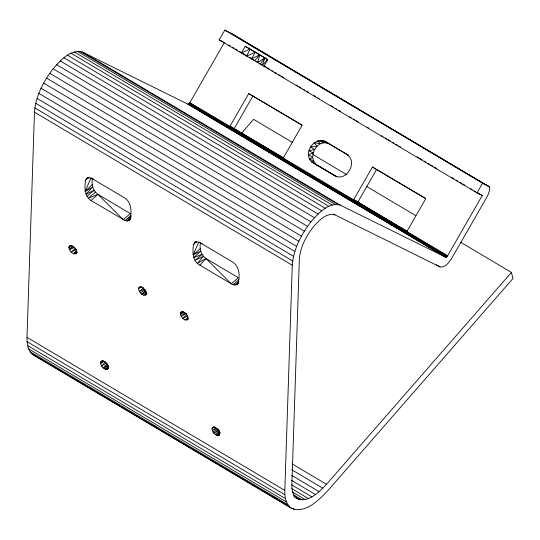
<?xml version="1.0" encoding="UTF-8"?>
<svg xmlns="http://www.w3.org/2000/svg" width="540" height="540" viewBox="0 0 540 540"><rect width="100%" height="100%" fill="white"/><g stroke="black" fill="none" stroke-linecap="round" stroke-linejoin="round"><path stroke-width="0.81" d="M460.728 242.325L511.421 272.423L513 278.478L328.084 490.347C319.039 499.757 306.437 513.385 292.005 508.579L34.202 355.516C27.945 351.925 26.838 343.913 27 337.351L34.479 112.178C35.627 96.154 43.456 81.331 53.109 68.789C60.379 60.656 70.376 48.722 82.606 52.137L187.859 104.146L445.669 257.209L446.614 256.946L447.653 255.697L482.233 195.514L477.164 192.503M130.592 219.085L127.724 220.928L125.084 220.529L91.004 200.516C84.193 196.04 84.571 187.427 85.509 180.272L87.696 177.505M95.54 192.071L88.466 198.14L97.949 194.359L130.349 213.604L123.275 219.672L97.949 194.359C92.758 190.674 91.267 184.126 92.455 178.106M238.592 283.203C236.783 285.545 233.537 285.316 231.275 283.797L199.922 265.181C192.362 261.077 192.416 251.816 193.509 244.397L195.696 241.623M198.902 241.967L193.165 254.725L200.583 251.195L193.624 257.621L202.129 254.333L195.055 260.401L203.54 256.19L197.397 263.297L205.949 258.485L238.349 277.722L231.275 283.797L205.949 258.485C201.069 254.954 199.26 248.825 200.428 243.034M292.005 508.579C285.755 504.988 284.648 496.982 284.81 490.415L292.282 265.241C293.429 249.224 301.266 234.394 310.919 221.852C318.188 213.719 328.185 201.785 340.416 205.2L445.669 257.209M77.058 252.18L75.344 253.814L76.626 252.686C76.552 249.244 73.454 244.91 69.667 245.828L69.046 246.652C68.405 249.757 71.057 252.43 73.616 253.76L75.344 253.814L77.22 252.261M263.864 66.393L267.725 59.67L264.971 57.902L257.58 62.471L241.38 53.041L245.241 46.319L259.808 54.756L257.58 62.471L476.982 192.922L482.233 195.514M333.376 214.07L440.08 266.942C445.615 267.867 449.327 261.812 452 257.843L487.694 195.716L489.841 189.709L489.436 186.928L230.884 33.149L224.768 30.125L219.179 39.859L241.38 53.041L250.013 49.032L246.767 56.106L255.366 52.137L251.505 58.86L259.808 54.756L264.971 57.902L262.251 65.34L267.725 59.67L245.241 46.319M87.055 196.283L94.129 190.208L85.988 194.312L92.583 187.076L85.131 191.565L90.97 177.89M187.859 104.146L188.804 103.876L189.851 102.627L224.424 42.451M248.744 93.602L302.083 125.267L283.298 157.964L229.959 126.293L248.744 93.602L302.009 125.017M229.959 126.293L234.212 128.608L252.997 95.918M372.425 167.029L425.763 198.7L406.978 231.39L353.639 199.726L372.425 167.029L425.689 198.45M376.67 169.344L357.892 202.041L353.639 199.726M476.982 192.922L482.571 183.195L488.693 186.219M237.411 284.216C240.401 277.168 239.861 266.99 232.922 262.224L200.657 243.061L197.141 241.839L194.515 242.636L195.865 241.657M105.26 361.591L101.648 366.228C103.019 367.855 104.99 369.887 107.345 369.205L108.54 368.179M260.132 64.024L264.971 57.902M188.143 318.722L187.137 319.916L185.099 319.95C182.594 318.674 180.293 316.258 180.374 313.281L181.15 312.019L182.385 311.789C185.483 312.404 188.521 315.738 187.873 319.032L187.137 319.916L188.332 318.897M146.239 290.952L141.865 294.354L143.762 295.218L145.881 294.631L146.246 293.018L145.584 290.905L143.039 287.813L139.766 287.05L138.436 288.421L139.313 291.526L141.865 294.354L145.645 289.879M107.129 363.501L103.309 367.99L108.007 364.865M254.678 60.73L259.808 54.756M241.434 133.312L253.618 119.36L292.721 142.573M294.921 497.266C306.545 505.035 319.025 492.325 326.504 484.292L511.421 272.423M199.922 265.181L205.949 258.485M74.466 247.496L69.336 249.649L72.698 246.017M146.772 293.382L145.024 295.184L146.9 293.625M130.228 218.957L127.724 220.928L131.072 217.6M85.131 191.565L92.239 184.532M108.533 368.024L107.345 369.205L108.081 368.32L108.25 366.68L107.204 364.372L104.524 361.746L102.438 360.983L100.852 361.82L100.575 363.494L101.648 366.228L106.758 362.698M76.559 250.871L73.616 253.76L76.943 251.282M183.371 311.857L180.468 314.638L184.626 312.154M130.565 218.997L129.411 220.097L130.417 218.335C131.679 210.904 131.47 201.656 124.011 197.552L91.604 178.315L89.141 177.721L86.515 178.517L87.865 177.532M103.525 360.74L100.575 363.494L103.876 361.125M142.007 286.983L138.436 288.421L140.832 286.24M75.249 248.549L71.219 252.187L76.397 249.392M182.783 311.114L180.374 313.281L182.939 311.351M186.732 314.739L182.702 318.377L187.805 315.974M219.78 434.45L218.565 435.544C214.934 435.571 211.835 431.906 212.105 428.348L213.86 426.796M143.383 287.874L139.313 291.526L144.268 289.076M185.186 312.694L181.123 316.346L186.779 313.544M215.818 427.599L212.315 430.731L216.601 428.254M91.004 200.516L97.949 194.359M102.08 360.733L100.852 361.82L102.209 360.835M85.509 180.272L89.053 177.181M193.509 244.397L196.459 241.819M219.726 430.663L215.285 434.538L219.564 431.912M69.046 246.652L70.227 245.639M71.246 245.45L68.884 247.469L71.496 245.619M130.984 215.467L125.084 220.529L131.159 216.581M193.165 254.725L200.239 248.65M104.294 368.699L108.419 365.155M105.287 369.171L108.236 366.64M106.225 369.374L107.993 367.855M233.084 284.648L238.984 279.592M234.785 285.019L238.916 281.475M236.263 284.87L238.619 282.845M213.104 432.263L217.228 428.72M218.592 429.239L213.874 433.283L218.768 430.461M220.313 432.324L216.776 435.362L220.03 433.114M143.762 295.218L146.711 292.7M219.787 434.498L218.565 435.544L219.692 434.214C219.821 430.839 216.952 427.505 213.563 427.248L212.105 428.348L214.994 426.796M185.099 319.95L188.048 317.432M212.105 428.348L214.036 426.762M127.724 220.928L130.262 218.842M138.436 288.421L141.028 286.308M69.336 249.649L73.298 246.51M140.38 292.99L144.713 289.683M141.865 294.354L146.009 291.958M328.894 143.627C317.412 132.935 301.361 151.7 311.843 162.115L336.852 176.87M328.988 143.762L317.554 140.886L320.247 143.748L324.5 142.729L320.247 140.414M334.827 214.934C325.802 212.436 318.458 221.211 313.092 227.205C305.984 236.446 300.22 247.367 299.363 259.173L291.884 484.339C291.789 489.429 292.559 495.437 297.094 498.562M91.604 178.315L93.184 178.841M200.657 243.061L202.237 243.587M34.202 355.516L35.519 356.002M219.179 39.859L223.675 42.08M322.906 140.684L327.159 143.006M325.35 141.689L348.334 155.27M307.672 79.009L230.884 33.149M309.116 79.866L339.532 97.922M340.983 98.786L343.156 100.076M344.601 100.933L375.017 118.996M376.468 119.853L460.471 169.729M461.916 170.586L489.436 186.928M224.768 30.125L482.571 183.195M228.771 45.029L230.216 45.887M232.389 47.183L233.84 48.04M235.285 48.897L237.458 50.186M239.632 51.482L241.083 52.34M243.25 53.629L247.597 56.207M249.77 57.497L254.84 60.507M256.291 61.371L258.457 62.66M259.909 63.517L262.082 64.807M264.256 66.096L265.7 66.96M267.151 67.817L269.325 69.106M271.499 70.396L272.943 71.26M275.117 72.549L276.568 73.406M278.735 74.695L280.186 75.559M281.63 76.417L283.804 77.706M296.116 85.016L297.567 85.874M299.012 86.738L301.185 88.027M303.359 89.316L304.81 90.173M306.976 91.463L308.428 92.327M313.497 95.337L315.671 96.626M317.844 97.916L319.288 98.773M330.878 105.651L333.052 106.947M335.225 108.236L336.67 109.094M338.843 110.383L340.295 111.24M349.704 116.836L351.155 117.693M353.329 118.982L354.773 119.84M356.225 120.704L358.398 121.993M367.085 127.15L368.537 128.014M381.571 135.749L383.015 136.613M385.189 137.903L386.64 138.76M388.085 139.624L390.258 140.913M392.432 142.202L393.883 143.06M396.056 144.349L397.501 145.213M398.952 146.07L400.397 146.927M417.056 156.816L418.5 157.68M419.951 158.537L422.125 159.827M424.298 161.116L425.743 161.98M427.916 163.269L429.368 164.126M430.812 164.99L432.986 166.28M434.437 167.137L436.61 168.426M451.818 177.458L453.985 178.747M456.158 180.036L457.61 180.9M459.783 182.189L461.228 183.047M462.679 183.904L464.852 185.193M470.644 188.636L472.095 189.493M474.262 190.789L475.713 191.646M329.603 144.011L348.293 155.108M312.998 154.616L347.031 174.825M366.586 186.428L415.834 215.669M336.852 176.762L311.843 162.115L313.808 161.332L316.271 164.538L334.733 175.709C346.633 182.284 358.31 161.555 346.916 154.494M234.212 128.608L283.946 158.139M355.712 200.745L407.626 231.572M189.851 102.627L447.653 255.697M189.526 103.12L447.336 256.183M189.175 103.545L446.978 256.608M188.804 103.876L446.614 256.946M188.447 104.099L446.256 257.162M188.123 104.193L445.932 257.256M82.606 52.137L340.416 205.2M80.177 51.374L337.986 204.437M77.402 51.3L335.205 204.37M436.455 264.789L440.08 266.942M74.331 51.928L332.134 204.991M71.017 53.237L328.826 206.3M67.527 55.208L325.337 208.271M63.929 57.8L321.732 210.863M60.278 60.966L318.087 214.029M56.653 64.651L314.456 217.721M53.109 68.789L310.919 221.852M49.721 73.298L307.523 226.368M46.541 78.104L304.351 231.167M43.639 83.106L301.448 236.169M41.06 88.222L298.87 241.286M38.86 93.353L296.669 246.416M37.071 98.402L294.881 251.465M35.728 103.282L293.537 256.351M34.857 107.906L292.666 260.969M34.479 112.178L292.282 265.241M292.464 464.083L326.504 484.292M291.701 469.726L322.846 488.214M291.62 475.315L319.14 491.65M291.56 480.364L315.454 494.552M291.573 484.826L311.85 496.861M291.735 488.653L308.387 498.542M292.093 491.825L305.127 499.561M293.436 494.748L302.123 499.905M27 337.351L284.81 490.415M293.706 496.031L295.151 496.888M294.361 496.564L299.43 499.574M27.081 341.665L284.891 494.728M27.628 345.526L285.431 498.589M28.627 348.881L286.436 501.944M30.071 351.689L287.874 504.752M82.458 383.569L83.903 384.433M117.943 404.642L119.387 405.5M120.839 406.357L123.012 407.653M152.705 425.277L154.872 426.566M157.046 427.856L158.497 428.72M273.638 497.084L275.812 498.373M292.471 508.262L294.638 509.551M31.934 353.909L289.744 506.972M405.905 233.037L408.058 234.36M410.211 235.683L411.642 236.567M439.391 252.889L440.762 253.827M313.146 153.016L312.64 157.586L313.808 161.332L309.562 159.017L312.64 157.586L308.347 154.751L313.146 153.016L314.672 149.506L317.048 146.225L320.247 143.748L314.01 142.695L317.048 146.225L310.541 146.981L314.672 149.506L308.894 150.701L313.146 153.016"/></g></svg>
